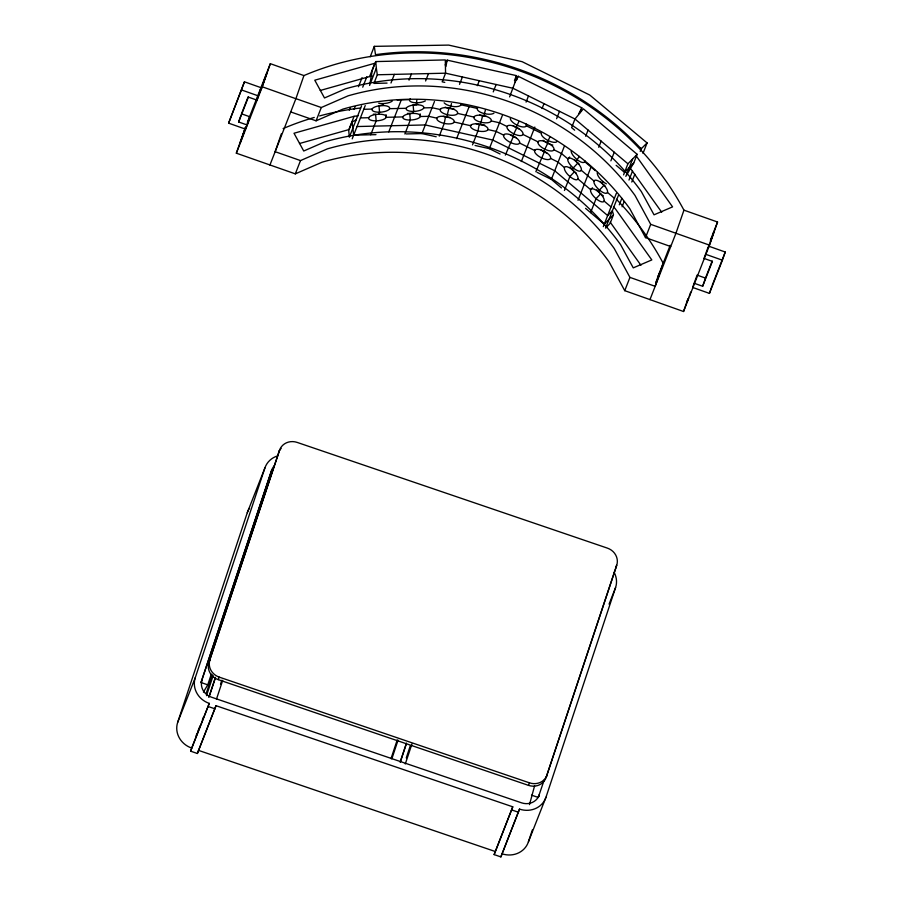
<?xml version="1.0" encoding="UTF-8"?>
<svg xmlns="http://www.w3.org/2000/svg" width="902" height="902" viewBox="0 0 902 902"><rect width="100%" height="100%" fill="white"/><g stroke="black" fill="none" stroke-linecap="round" stroke-linejoin="round"><path stroke-width="1.35" d="M375.751 61.573L376.348 68.18L369.594 85.431L372.368 70.198L375.751 61.573L445.306 59.938L445.565 73.186L442.183 81.811L444.776 82.398M478.083 107.552A8.907 3.518 11 0 0 477.383 108.33L477.259 109.243A8.907 3.518 11 0 0 484.419 113.629L486.697 114.058A8.907 3.518 11 0 0 493.924 113.201M445.892 66.556L447.144 60.13L516.406 75.621L515.155 82.048L509.619 96.897M445.487 116.978L444.235 123.416L439.263 136.112M448.869 108.33L446.84 116.764M451.485 103.583L450.211 108.161M479.21 124.499L477.97 130.925L472.501 144.884M482.581 115.873L480.54 124.341M485.456 109.83L483.923 115.715M529.497 804.618L534.604 785.8M708.138 247.982L708.273 247.903M245.739 127.216L240.045 143.226L245.603 127.306M713.392 233.528L713.73 232.468M614.082 572.251A21.377 19.776 21.5 0 1 615.592 587.54L545.981 797.221A21.377 19.776 21.5 0 1 519.518 809.105L500.881 856.9L494.138 854.6L512.764 806.816L216.006 705.691L197.38 753.486L190.626 751.186L191.675 748.051A21.377 19.776 21.5 0 1 177.671 722.378L247.283 512.697L264.872 468.037A21.377 19.776 21.5 0 1 277.737 455.837M177.671 722.378L195.26 677.718L264.872 468.037M211.305 674.144L207.764 684.832L201.011 682.532L271.626 470.337A14.252 13.192 21.5 0 1 274.242 465.894M201.011 682.532L271.626 470.337M208.903 662.519L279.507 450.323A14.252 13.192 21.5 0 1 297.153 442.408L607.396 548.123A14.252 13.192 21.5 0 1 616.731 565.238L546.127 777.434A14.252 13.192 21.5 0 1 528.482 785.36L218.228 679.634A14.252 13.192 21.5 0 1 208.903 662.519L279.507 450.323M206.163 693.559L212.376 674.854M206.502 695.645L213.154 675.609M208.79 697.37L215.443 677.334M209.185 696.569L215.398 677.864M190.626 751.186L209.264 703.391A21.377 19.776 21.5 0 1 195.26 677.718M197.38 753.486L216.006 705.691M220.528 684.223L221.847 680.232M216.48 699.106L222.681 680.435M391.006 758.65L397.207 739.978M391.84 758.853L398.041 740.181M400.274 761.728L406.464 743.056M400.229 762.258L406.43 743.586M406.272 757.917L410.252 745.909M405.291 763.983L411.932 743.981M494.138 854.6L512.764 806.816M500.881 856.9L519.518 809.105M531.503 795.147L538.246 797.447L544.109 780.241M546.127 777.434L616.731 565.238M501.918 853.766A21.377 19.776 21.5 0 0 528.392 841.893L532.383 829.863M688.226 298.472L687.211 301.584L688.508 298.291M708.487 246.922L709.637 243.529M657.874 278.087L659.52 273.114L657.806 278.29M712.873 235.05L708.701 246.787M247.047 124.961L245.423 129.11L228.623 123.157L244.453 81.811L261.242 87.753L256.788 100.077L248.388 97.1L238.647 121.984L247.047 124.961L249.877 116.786L241.488 113.81L248.151 96.785M228.623 123.157L244.453 81.811M238.647 121.984L241.082 114.982M247.419 122.232L270.329 63.681L303.918 75.576A285.179 261.321 21.4 0 1 683.93 210.155L717.552 222.016L709.524 245.152L683.547 311.506L624.748 290.669L609.019 261.738A249.437 228.578 21.4 0 0 322.161 162.157L295.315 173.86L236.335 153.182L245.378 127.441M247.035 124.431L248.253 120.936M236.335 153.182L262.302 86.817L270.329 63.681M281.368 133.767L275.144 151.694L300.513 160.579L327.358 148.875A249.437 228.578 21.4 0 1 614.217 248.456L629.946 277.388L655.168 286.317L663.184 263.192M303.918 75.576L295.89 98.713L262.302 86.817M656.205 281.627L657.547 277.76M683.964 210.121L675.936 233.268L649.959 299.622M683.547 311.506L687.561 299.938M708.465 246.088L725.253 252.03L722.423 260.204L709.434 293.387L692.635 287.434L697.099 275.121L705.488 278.087L712.163 261.061M694.258 283.296L702.658 286.261L712.4 261.377L704 258.412L708.059 247.249M702.658 286.261L705.488 278.087M709.434 293.387L711.858 286.374M656.092 282.405L656.859 280.229M656.363 282.382L657.13 280.206M690.718 292.09L689.196 296.386M710.37 241.432L711.903 237.136M657.614 278.132L659.486 273.126L657.547 278.323M713.178 233.674L713.595 232.558M248.659 119.898L249.877 116.786M259.618 91.903L261.242 87.753M256.788 100.077L258.412 95.928L241.612 89.986M269.912 165.066L295.912 98.645L321.281 107.53L348.127 95.826A249.437 228.578 21.4 0 1 634.985 195.407L650.714 224.339L709.524 245.152M295.315 173.86L300.513 160.579M290.715 111.927L316.083 120.812L321.281 107.53M349.3 110.213L350.326 107.609M358.489 86.75L362.052 77.628M370.215 56.781L374.296 46.352L448.7 45.1L522.123 61.686L589.739 95.026L647.084 142.922L643.002 153.351M354.069 109.345L355.084 106.74M362.739 87.19L366.821 76.76M358.162 115.738A277.218 254.037 21.4 0 0 354.069 116.324L348.86 129.606L299.487 143.519M320.255 90.471L369.628 76.557L374.826 63.264L314.775 80.199L324.495 97.968L345.443 88.847A257.284 235.772 21.4 0 1 641.333 191.562L654.029 214.823L672.576 206.874L636.124 155.775M356.087 119.943L352.118 121.95L348.736 130.576L349.333 137.194L361.589 105.884M352.208 138.863L365.231 105.59M376.348 68.18L377.295 74.776L373.924 83.412L387.048 83.097M370.722 134.77L376.179 120.834L375.582 114.227A8.907 3.247 -5.1 0 1 373.36 114.171M378.784 114.193L379.55 112.209L378.964 105.602A8.907 3.247 -5.1 0 0 383.53 105.049M382.155 105.568L382.933 103.583M390.983 83.007L394.366 74.381M388.762 131.906L401.3 99.863M409.023 80.143L411.425 73.987M404.863 133.97L410.309 120.034L409.722 113.426M412.913 113.393L413.691 111.408L413.093 104.801A8.907 3.247 -5.1 0 0 417.66 104.249M416.284 104.767L416.825 100.145M425.597 80.977L428.495 73.581M445.216 65.057L447.144 60.13M406.171 133.936L421.922 133.575L434.471 101.531M459.524 84.348L462.422 76.952M456.604 138.649L469.153 106.605M477.35 85.656L479.278 80.729M493.247 91.891L496.134 84.495M514.467 80.549L516.406 75.621M475.095 145.47L489.358 148.661L502.38 115.388M516.711 79.94L518.154 76.242L581.835 107.812L579.907 112.739M505.345 155.11L513.317 136.574M512.9 135.796L516.688 127.971M516.282 127.137L518.875 121.646M526.08 102.118L528.493 95.95M521.322 161.559L534.83 127.058M542.068 108.567L543.996 103.64M535.856 171.707L544.323 151.953M543.906 151.153L547.694 143.317M547.277 142.539L549.859 137.036M556.602 118.714L559.499 111.329M561.427 187.909L551.359 179.397L564.381 146.124M564.438 190.469L569.906 176.521L574.45 171.73M572.488 169.903L573.277 167.896L577.821 163.104M575.871 161.278L579.377 156.407M585.669 136.247L588.081 130.08M578.013 200.312L591.036 167.039M598.759 147.319L601.172 141.152M590.618 212.613L596.075 198.654L600.631 193.862M598.657 192.07L599.447 190.04L604.002 185.248M602.04 183.433L602.818 181.437M610.879 160.86L614.251 152.235M603.314 226.65L616.337 193.378M623.575 174.887L627.916 163.792L637.139 154.321L583.38 108.826L574.991 119.008L571.62 127.633L574.642 130.192M618.344 195.542L605.58 228.127L610.135 223.335L613.022 215.939M632.595 159.113L625.841 176.364L633.768 162.946L637.139 154.321M619.302 204.822L621.85 198.305M628.987 180.062L632.561 170.94M640.217 151.389L641.232 148.785L647.084 142.922M622.087 206.784L624.128 201.574M631.783 182.024L634.839 174.21M624.748 290.669L629.946 277.388M670.738 246.55L645.516 237.621L650.714 224.339M657.986 276.474L670.209 245.254M710.415 240.225L717.552 222.016M712.264 285.212L725.253 252.03M196.162 735.66L197.11 733.247M198.068 730.834L199.962 726.02M202.42 719.773L203.412 717.259M218.228 679.634L219.22 677.12A14.252 13.192 21.5 0 1 209.884 660.005M191.675 748.051L209.264 703.391M528.482 785.36L529.474 782.846A14.252 13.192 21.5 0 0 547.119 774.919M609.064 604.137L615.592 587.54M538.246 797.447L539.238 794.933A14.252 13.192 21.5 0 1 521.593 802.848L211.339 697.133A14.252 13.192 21.5 0 1 202.003 680.018M528.392 841.893L545.981 797.221M515.155 82.048L518.154 76.242M578.836 113.618L581.835 107.812M203.435 692.059L207.764 684.832M564.427 167.625L564.934 166.915A8.907 3.337 43.5 0 1 572.274 169.711L573.999 171.279A8.907 3.337 43.5 0 1 577.968 178.799L577.46 179.521A8.907 3.337 43.5 0 1 570.109 176.713L568.395 175.157A8.907 3.337 43.5 0 1 564.427 167.625L558.112 162.146L550.547 158.391M569.681 156.993L567.865 158.91L561.484 153.52L553.896 149.755M592.513 187.796L590.697 189.713L577.9 178.889M633.768 162.946L624.545 172.417L616.134 165.303M316.083 120.812L342.929 109.108A249.437 228.578 21.4 0 1 629.788 208.689L645.516 237.621M354.069 116.324L294.007 133.248L303.726 151.017L324.675 141.896A257.284 235.772 21.4 0 1 620.565 244.611L633.26 267.871L651.819 259.923L615.356 208.824A277.218 254.037 21.4 0 0 613.473 206.806M377.295 74.776L445.565 73.186L512.99 88.272L574.991 119.008L627.916 163.792M397.162 99.964L409.587 99.671M363.788 109.289L372.075 109.097M389.641 108.68A8.907 3.247 -5.1 0 0 377.588 106.12A8.907 3.247 -5.1 0 0 375.333 111.871A8.907 3.247 -5.1 0 0 389.641 108.68L406.204 108.296M423.771 107.89A8.907 3.247 -5.1 0 0 411.729 105.32A8.907 3.247 -5.1 0 0 409.474 111.07A8.907 3.247 -5.1 0 0 423.771 107.89L432.058 107.688L440.3 109.537M360.417 117.914L368.692 117.722M402.833 116.922L386.259 117.305A8.907 3.247 -5.1 0 1 371.962 120.496A8.907 3.247 -5.1 0 1 374.217 114.746A8.907 3.247 -5.1 0 1 386.259 117.305L386.022 114.667M357.034 126.539L425.304 124.95L492.729 140.035L554.73 170.771L607.655 215.555L612.334 210.876L613.507 214.71L604.284 224.181L585.578 208.362M375.976 134.646L353.663 135.165L352.118 121.95M460.967 104.779L477.361 108.443M457.528 113.393L474.024 117.08M491.24 120.936L499.482 122.773L507.014 126.505M436.861 118.151L428.675 116.324L420.4 116.516A8.907 3.247 -5.1 0 1 406.092 119.695A8.907 3.247 -5.1 0 1 408.347 113.945A8.907 3.247 -5.1 0 1 420.4 116.516L420.163 113.866M454.213 122.029A8.907 3.518 11 0 0 442.33 116.245A8.907 3.518 11 0 0 440.075 121.995A8.907 3.518 11 0 0 454.213 122.029L470.652 125.705M487.858 129.561L496.111 131.399L503.699 135.165M421.922 133.575L436.196 136.766M219.22 677.12L529.474 782.846M208.227 706.525L214.969 708.814M511.727 809.94L518.47 812.24M198.417 750.351L495.175 851.477M374.296 46.352L375.491 54.605L376.111 54.594A285.179 261.332 21.4 0 1 640.567 148.221L641.469 148.537M705.623 254.263L722.423 260.204M526.283 125.761L541.392 133.248A8.907 3.552 27.3 0 0 547.029 139.979A8.907 3.552 27.3 0 0 556.737 141.885M522.968 134.421L538.077 141.907M519.518 143.012L534.683 150.521M489.358 148.661L500.091 153.983M537.051 172.305L551.359 179.397M579.411 164.344L577.618 162.946A8.907 3.337 43.5 0 1 574.484 159.631M605.49 186.421L603.709 185.023A8.907 3.337 43.5 0 1 600.585 181.697M640.567 148.221L641.232 148.785M584.688 161.661L595.275 170.625M581.283 170.264L594.046 181.065M607.452 192.408L614.409 198.305M604.047 201.011L611.037 206.93M630.926 169.057L661.707 212.207M610.158 222.117L640.939 265.267M247.283 512.697A21.377 19.776 21.5 0 1 249.583 508.074M369.628 76.557A277.218 254.037 21.4 0 1 372.357 76.163M283.115 128.591A285.179 261.321 21.4 0 1 314.257 117.44M319.635 115.918A285.179 261.321 21.4 0 1 360.529 107.992M616.393 199.263A285.179 261.321 21.4 0 1 663.162 263.204M425.327 100.945A8.907 3.247 -5.1 0 1 413.804 102.614A8.907 3.247 -5.1 0 1 410.218 98.803M461.001 103.854A8.907 3.518 11 0 1 454.405 106.65A8.907 3.518 11 0 1 444.134 102.817M606.358 183.839A8.907 3.337 43.5 0 1 597.383 172.417M392.381 100.923A8.907 3.247 -5.1 0 1 378.716 103.245M510.284 118.523A8.907 3.552 27.3 0 0 516.372 124.803L518.47 125.795A8.907 3.552 27.3 0 0 526.193 126.066L526.441 125.152A8.907 3.552 27.3 0 0 526.148 124.014M584.789 160.612A8.907 3.337 43.5 0 1 578.441 160.646A8.907 3.337 43.5 0 1 571.113 151.322M412.034 113.257A8.907 3.247 -5.1 0 1 407.49 113.37M453.898 108.871A8.907 3.518 11 0 1 449.433 108.477L447.189 107.913A8.907 3.518 11 0 1 445.16 107.158M449.997 117.508A8.907 3.518 11 0 1 443.288 116.369M484.724 125.017A8.907 3.518 11 0 1 480.315 124.747L478.06 124.239A8.907 3.518 11 0 1 475.963 123.518M486.347 116.403A8.907 3.518 11 0 1 484.092 116.189L481.815 115.715A8.907 3.518 11 0 1 479.672 115.028M518.797 128.885A8.907 3.552 27.3 0 1 512.877 125.558M516.361 137.837A8.907 3.552 27.3 0 1 514.264 137.048L512.189 135.999A8.907 3.552 27.3 0 1 510.273 134.77M546.837 153.024A8.907 3.552 27.3 0 1 544.729 152.167L542.677 151.074A8.907 3.552 27.3 0 1 540.828 149.811M552.813 145.064A8.907 3.552 27.3 0 1 548.743 143.835L546.668 142.809A8.907 3.552 27.3 0 1 543.105 140.261M576.457 173.252A8.907 3.337 43.5 0 1 574.664 171.932L572.95 170.365A8.907 3.337 43.5 0 1 570.188 166.949M603.359 195.858A8.907 3.337 43.5 0 1 601.578 194.663L599.819 193.186A8.907 3.337 43.5 0 1 596.831 189.803M278.515 452.838A14.252 13.192 21.5 0 1 281.131 448.395M616.167 566.084A14.252 13.192 21.5 0 1 615.739 567.753M567.877 158.797L567.719 159.812A8.907 3.337 43.5 0 0 573.074 167.738L574.856 169.136A8.907 3.337 43.5 0 0 581.26 170.388L581.429 169.373A8.907 3.337 43.5 0 0 576.074 161.435L574.292 160.049A8.907 3.337 43.5 0 0 567.877 158.797M594.068 180.907L593.888 181.9A8.907 3.337 43.5 0 0 599.153 189.815L600.935 191.213A8.907 3.337 43.5 0 0 607.418 192.577L607.598 191.574A8.907 3.337 43.5 0 0 602.333 183.658L600.552 182.26A8.907 3.337 43.5 0 0 594.068 180.907M474.102 116.775L473.866 117.666A8.907 3.518 11 0 0 480.563 122.142L482.841 122.616A8.907 3.518 11 0 0 491.15 121.229L491.398 120.349A8.907 3.518 11 0 0 484.69 115.873L482.412 115.4A8.907 3.518 11 0 0 474.102 116.775M260.926 89.659L266.676 73.603L260.926 89.659M590.844 189.307L590.517 190.187A8.907 3.337 43.5 0 0 595.264 197.978L597.034 199.455A8.907 3.337 43.5 0 0 603.9 201.417L604.216 200.537A8.907 3.337 43.5 0 0 599.469 192.757L597.71 191.269A8.907 3.337 43.5 0 0 590.844 189.307M538.246 141.479L537.908 142.347A8.907 3.552 27.3 0 0 543.669 148.616L545.744 149.642A8.907 3.552 27.3 0 0 553.727 150.183L554.065 149.315A8.907 3.552 27.3 0 0 548.315 143.046L546.229 142.02A8.907 3.552 27.3 0 0 538.246 141.479M470.833 125.265L470.483 126.133A8.907 3.518 11 0 0 476.808 130.666L479.075 131.173A8.907 3.518 11 0 0 487.678 130.001L488.027 129.133A8.907 3.518 11 0 0 481.702 124.6L479.436 124.093A8.907 3.518 11 0 0 470.833 125.265M503.902 134.702L503.541 135.559A8.907 3.552 27.3 0 0 509.19 141.806L511.265 142.854A8.907 3.552 27.3 0 0 519.315 143.474L519.687 142.617A8.907 3.552 27.3 0 0 514.039 136.371L511.964 135.323A8.907 3.552 27.3 0 0 503.902 134.702M440.661 108.916L440.176 109.74A8.907 3.518 11 0 0 445.949 114.34L448.181 114.904A8.907 3.518 11 0 0 457.167 114.013L457.652 113.178A8.907 3.518 11 0 0 451.879 108.59L449.647 108.026A8.907 3.518 11 0 0 440.661 108.916M535.078 149.901L534.582 150.679A8.907 3.552 27.3 0 0 539.678 156.88L541.73 157.985A8.907 3.552 27.3 0 0 550.141 159.011L550.648 158.233A8.907 3.552 27.3 0 0 545.541 152.032L543.489 150.938A8.907 3.552 27.3 0 0 535.078 149.901M508.424 130.012A8.907 3.552 27.3 0 0 522.359 135.142A8.907 3.552 27.3 0 0 514.174 126.235A8.907 3.552 27.3 0 0 508.424 130.012"/></g></svg>
